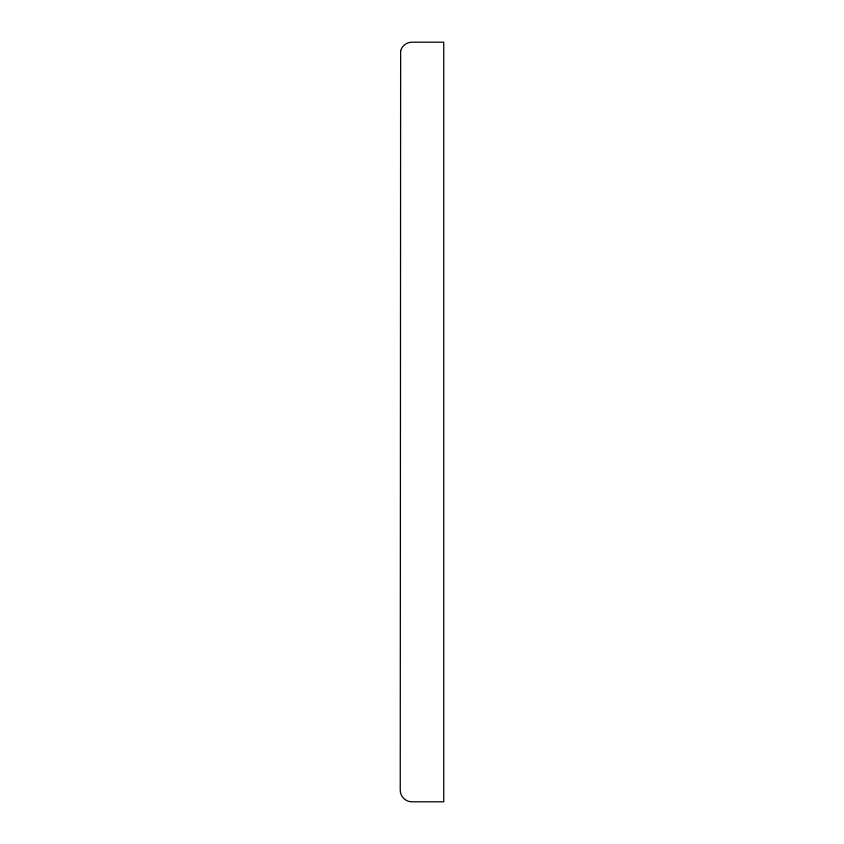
<?xml version="1.0" encoding="UTF-8"?>
<svg xmlns="http://www.w3.org/2000/svg" width="844" height="844" viewBox="0 0 844 844"><rect width="100%" height="100%" fill="white"/><g stroke="black" fill="none" stroke-linecap="round" stroke-linejoin="round"><path stroke-width="1.27" d="M400.636 50.798L400.246 790.195C400.204 796.409 405.637 801.842 411.851 801.8L443.754 801.8L443.754 42.2L411.851 42.2C406.713 42.232 401.997 45.85 400.636 50.798"/></g></svg>
